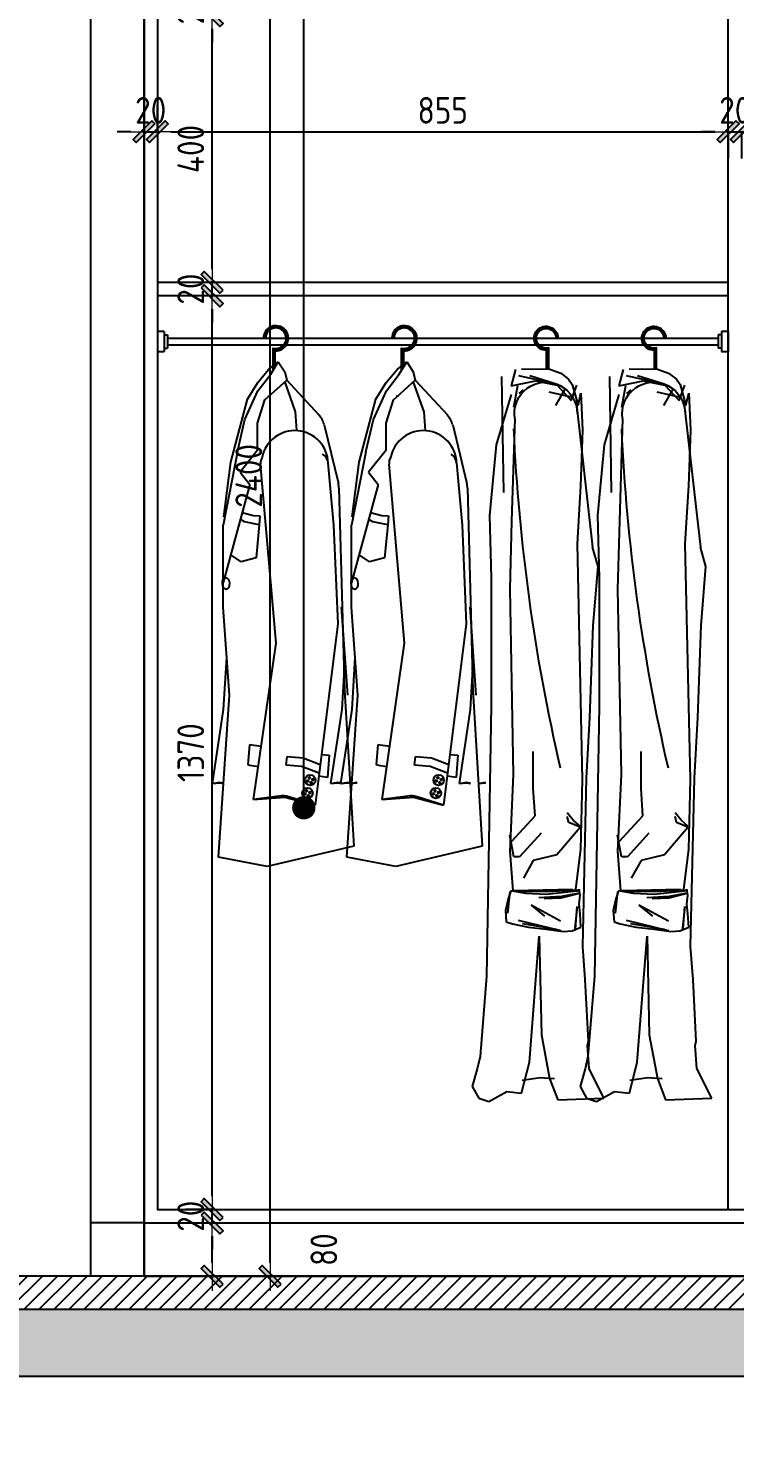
# Model space of a CAD drawing. Header units: millimetres. Extents: x 104198 to 1296755, y -81101 to 81453.
# Drawn here: x 619664 to 620722, y -36442 to -34325 of the extents above; entities that cross this region are included whole.
import ezdxf

# ---------------------------------------------------------------- set-up
doc = ezdxf.new("R2010")
doc.units = ezdxf.units.MM
doc.header["$PDMODE"] = 3
doc.layers.get('Defpoints').update_dxf_attribs({"color": 250})
for name, color, linetype in [('0家具', 51, 'Continuous'), ('1-墙线', 7, 'Continuous'), ('13-立面图', 1, 'Continuous'), ('D■02 地材填充', 250, 'Continuous')]:
    doc.layers.add(name, color=color, linetype=linetype)
doc.styles.add('CCD_DIM', font='ARCHS.SHX')
doc.styles.add('尺寸标注', font='ARCHS.SHX', dxfattribs={"width": 0.8})
doc.styles.add('黑体', font='simhei.ttf', dxfattribs={"width": 0.7})
doc.dimstyles.get("Standard").update_dxf_attribs({"dimtxt": 0.18, "dimasz": 0.18, "dimexe": 0.18, "dimexo": 0.0625, "dimgap": 0.09, "dimtad": 0, "dimtih": 1, "dimtoh": 1, "dimdec": 4, "dimzin": 0, "dimdsep": 46, "dimtxsty": 'Standard', "dimcen": 0.09, "dimadec": 0, "dimazin": 0, "dimtfac": 1, "dimtdec": 4, "dimtofl": 0, "dimtmove": 0, "dimatfit": 3, "dimfxl": 1, "dimtolj": 1, "dimtzin": 0, "dimarcsym": 0})
doc.dimstyles.new('海龍1：20', dxfattribs={"dimscale": 20, "dimtxt": 2, "dimasz": 1, "dimexe": 2, "dimexo": 2, "dimgap": 0.6, "dimtad": 1, "dimdec": 0, "dimrnd": 5, "dimdsep": 46, "dimtxsty": 'CCD_DIM', "dimblk": 'WS-cj', "dimcen": 1, "dimclrd": 44, "dimclre": 44, "dimclrt": 2, "dimadec": 0, "dimazin": 2, "dimtfac": 1, "dimtdec": 4, "dimtix": 1, "dimtmove": 2, "dimatfit": 3, "dimldrblk": 'CCD_Leader_Arrow', "dimfxl": 5, "dimfxlon": 1, "dimtolj": 1, "dimarcsym": 0})
doc.dimstyles.new('海龍1：50', dxfattribs={"dimscale": 50, "dimtxt": 2, "dimasz": 1, "dimexe": 2, "dimexo": 2, "dimgap": 0.6, "dimtad": 1, "dimdec": 0, "dimrnd": 5, "dimdsep": 46, "dimtxsty": 'CCD_DIM', "dimblk": 'WS-cj', "dimcen": 1, "dimclrd": 44, "dimclre": 44, "dimclrt": 2, "dimadec": 0, "dimazin": 2, "dimtfac": 1, "dimtdec": 4, "dimtix": 1, "dimtmove": 2, "dimatfit": 3, "dimldrblk": 'CCD_Leader_Arrow', "dimfxl": 5, "dimfxlon": 1, "dimtolj": 1, "dimarcsym": 0})
doc.dimstyles.new('立面标注', dxfattribs={"dimtxt": 100, "dimasz": 35, "dimexe": 20, "dimexo": 100, "dimtad": 1, "dimdec": 0, "dimtxsty": '黑体', "dimblk": 'ARCHTICK', "dimcen": 80, "dimdle": 20, "dimclrd": 251, "dimclre": 251, "dimclrt": 256, "dimadec": 0, "dimazin": 0, "dimtfac": 1, "dimtdec": 0, "dimtix": 1, "dimtmove": 2, "dimatfit": 3, "dimldrblk": 'DOT', "dimfxl": 200, "dimfxlon": 1, "dimarcsym": 0})

# ---------------------------------------------------------------- blocks, each defined once
blk = doc.blocks.new('_ArchTick')
at = {"color": 2, "linetype": 'ByBlock', "const_width": 0.4}
blk.add_lwpolyline([(-0.5, -0.5), (0.5, 0.5)], dxfattribs=at)
blk = doc.blocks.new('*D754')
at = {"color": 44, "lineweight": -2, "transparency": 16777216}
for p, q in [((618646.9, -36566.2), (618646.9, -36916.2)), ((619757.1, -36566.2), (619757.1, -36916.2)), ((619757.1, -36816.2), (618646.9, -36816.2))]:
    blk.add_line(p, q, dxfattribs=at)
at = {"layer": 'Defpoints', "color": 0, "transparency": 16777216}
for p in [(618646.9, -35931.2), (619757.1, -36196.5), (618646.9, -36816.2)]:
    blk.add_point(p, dxfattribs=at)
at = {"color": 44, "lineweight": -2, "transparency": 16777216, "xscale": 50, "yscale": 50, "zscale": 50, "rotation": 180}
blk.add_blockref('_ArchTick', (618646.9, -36816.2), dxfattribs=at)
at = {"color": 44, "lineweight": -2, "transparency": 16777216, "xscale": 50, "yscale": 50, "zscale": 50}
blk.add_blockref('_ArchTick', (619757.1, -36816.2), dxfattribs=at)
at = {"color": 2, "transparency": 16777216, "insert": (619202, -36736.2), "char_height": 100, "attachment_point": 5, "style": '尺寸标注'}
blk.add_mtext('\\A1;1110', dxfattribs=at)
blk = doc.blocks.new('CCD_Leader_Arrow')
at = {"color": 50, "linetype": 'ByBlock'}
blk.add_line((0, 0), (-1, 0), dxfattribs=at)
for points in [[(-0.859, 0.668), (-0.597, 0.852), (-0.24, 0), (0, 0)], [(-0.859, -0.668), (-0.597, -0.852), (-0.24, 0), (0, 0)]]:
    blk.add_solid(points, dxfattribs=at)
blk = doc.blocks.new('WS-cj')
blk.add_hatch(color=2).paths.add_polyline_path([(0.588, 0.818), (-0.818, -0.588), (-0.588, -0.818), (0.818, 0.588)])
at = {"color": 2, "linetype": 'ByBlock', "lineweight": 0}
for p, q in [((-1.1, 0), (0, 0)), ((0, 0), (1.1, 0))]:
    blk.add_line(p, q, dxfattribs=at)
at = {"color": 2}
blk.add_lwpolyline([(0.588, 0.818), (-0.818, -0.588), (-0.588, -0.818), (0.818, 0.588)], close=True, dxfattribs=at)
blk = doc.blocks.new('*D755')
at = {"color": 44, "lineweight": -2, "transparency": 16777216}
for p, q in [((619757.1, -36566.2), (619757.1, -36916.2)), ((619837.1, -36566.2), (619837.1, -36916.2)), ((619757.1, -36816.2), (619707.1, -36816.2)), ((619757.1, -36816.2), (619837.1, -36816.2)), ((619837.1, -36816.2), (619887.1, -36816.2))]:
    blk.add_line(p, q, dxfattribs=at)
at = {"layer": 'Defpoints', "color": 0, "transparency": 16777216}
for p in [(619757.1, -36196.5), (619837.1, -36196.5), (619837.1, -36816.2)]:
    blk.add_point(p, dxfattribs=at)
at = {"color": 44, "lineweight": -2, "transparency": 16777216, "xscale": 50, "yscale": 50, "zscale": 50}
blk.add_blockref('_ArchTick', (619757.1, -36816.2), dxfattribs=at)
at = {"color": 44, "lineweight": -2, "transparency": 16777216, "xscale": 50, "yscale": 50, "zscale": 50, "rotation": 180}
blk.add_blockref('_ArchTick', (619837.1, -36816.2), dxfattribs=at)
at = {"color": 2, "transparency": 16777216, "insert": (619797.1, -36736.2), "char_height": 100, "attachment_point": 5, "style": '尺寸标注'}
blk.add_mtext('\\A1;80', dxfattribs=at)
blk = doc.blocks.new('*D756')
at = {"color": 44, "lineweight": -2, "transparency": 16777216}
for p, q in [((619837.1, -36566.2), (619837.1, -36916.2)), ((621607.1, -36566.2), (621607.1, -36916.2)), ((619837.1, -36816.2), (621607.1, -36816.2))]:
    blk.add_line(p, q, dxfattribs=at)
at = {"layer": 'Defpoints', "color": 0, "transparency": 16777216}
for p in [(619837.1, -36196.5), (621607.1, -36196.5), (621607.1, -36816.2)]:
    blk.add_point(p, dxfattribs=at)
at = {"color": 44, "lineweight": -2, "transparency": 16777216, "xscale": 50, "yscale": 50, "zscale": 50, "rotation": 180}
blk.add_blockref('_ArchTick', (619837.1, -36816.2), dxfattribs=at)
at = {"color": 44, "lineweight": -2, "transparency": 16777216, "xscale": 50, "yscale": 50, "zscale": 50}
blk.add_blockref('_ArchTick', (621607.1, -36816.2), dxfattribs=at)
at = {"color": 2, "transparency": 16777216, "insert": (620722.1, -36736.2), "char_height": 100, "attachment_point": 5, "style": '尺寸标注'}
blk.add_mtext('\\A1;1770', dxfattribs=at)
blk = doc.blocks.new('A$C6368218B')
at = {"layer": '13-立面图'}
h = blk.add_hatch(dxfattribs=at)
h.set_pattern_fill('AR-SAND', color=251, scale=0.015504, style=0)
h.set_pattern_definition([(37.5, (-28497.97546, -7432.9599), (-0.021276805, 0.650809159), [0, -0.513399273, 0, -0.574196555, 0, -0.548864354]), (7.5, (-28497.9755, -7432.9599), (0.597764522, 0.953215617), [0, -0.276965397, 0, -0.462734871, 0, -0.177325407]), (327.5, (-28498.3909, -7432.9599), (1.051840899, 0.001911417), [0, -0.16888134, 0, -0.607972823, 0, -0.793742297]), (317.5, (-28498.3909, -7432.9599), (1.015357376, 0.29644605), [0, -0.08444067, 0, -0.398559962, 0, -0.455979617])])
edge = h.paths.add_edge_path()
edge.add_ellipse((142.6, 128.6), major_axis=(0.848, 0.848), ratio=1, start_angle=315, end_angle=495)
edge.add_ellipse((142.6, 128.6), major_axis=(-0.848, 0.848), ratio=1, start_angle=45, end_angle=225)
h = blk.add_hatch(dxfattribs=at)
h.set_pattern_fill('AR-SAND', color=251, scale=0.015504, style=0)
h.set_pattern_definition([(37.5, (-28495.3727, -7428.24063), (-0.021276805, 0.650809159), [0, -0.513399273, 0, -0.574196555, 0, -0.548864354]), (7.5, (-28495.3727, -7428.2406), (0.597764522, 0.953215617), [0, -0.276965397, 0, -0.462734871, 0, -0.177325407]), (327.5, (-28495.78813, -7428.2406), (1.051840899, 0.001911417), [0, -0.16888134, 0, -0.607972823, 0, -0.793742297]), (317.5, (-28495.7881, -7428.2406), (1.015357376, 0.29644605), [0, -0.08444067, 0, -0.398559962, 0, -0.455979617])])
edge = h.paths.add_edge_path()
edge.add_ellipse((145.2, 133.4), major_axis=(-0.848, 0.848), ratio=1, start_angle=225, end_angle=405)
edge.add_ellipse((145.2, 133.4), major_axis=(-0.848, 0.848), ratio=1, start_angle=45, end_angle=225)
h = blk.add_hatch(dxfattribs=at)
h.set_pattern_fill('AR-SAND', color=251, scale=0.015504, style=0)
h.set_pattern_definition([(37.5, (-28492.7699, -7435.70477), (-0.021276805, 0.650809159), [0, -0.513399273, 0, -0.574196555, 0, -0.548864354]), (7.5, (-28492.7699, -7435.7048), (0.597764522, 0.953215617), [0, -0.276965397, 0, -0.462734871, 0, -0.177325407]), (327.5, (-28493.18535, -7435.70477), (1.051840899, 0.001911417), [0, -0.16888134, 0, -0.607972823, 0, -0.793742297]), (317.5, (-28493.18535, -7435.7048), (1.015357376, 0.29644605), [0, -0.08444067, 0, -0.398559962, 0, -0.455979617])])
edge = h.paths.add_edge_path()
edge.add_ellipse((147.8, 125.9), major_axis=(-0.848, 0.848), ratio=1, start_angle=225, end_angle=405)
edge.add_ellipse((147.8, 125.9), major_axis=(0.848, 0.848), ratio=1, start_angle=135, end_angle=315)
h = blk.add_hatch(dxfattribs=at)
h.set_pattern_fill('AR-SAND', color=251, scale=0.015504, style=0)
h.set_pattern_definition([(37.5, (-28490.1671, -7430.9855), (-0.021276805, 0.650809159), [0, -0.513399273, 0, -0.574196555, 0, -0.548864354]), (7.5, (-28490.1671, -7430.9855), (0.597764522, 0.953215617), [0, -0.276965397, 0, -0.462734871, 0, -0.177325407]), (327.5, (-28490.58257, -7430.9855), (1.051840899, 0.001911417), [0, -0.16888134, 0, -0.607972823, 0, -0.793742297]), (317.5, (-28490.5826, -7430.9855), (1.015357376, 0.29644605), [0, -0.08444067, 0, -0.398559962, 0, -0.455979617])])
edge = h.paths.add_edge_path()
edge.add_ellipse((150.4, 130.6), major_axis=(-0.848, 0.848), ratio=1, start_angle=225, end_angle=405)
edge.add_ellipse((150.4, 130.6), major_axis=(0.848, 0.848), ratio=1, start_angle=135, end_angle=315)
h = blk.add_hatch(dxfattribs=at)
h.set_pattern_fill('AR-SAND', color=251, scale=0.015504, style=0)
h.set_pattern_definition([(37.5, (-28502.10206, -7452.4639), (-0.021276805, 0.650809159), [0, -0.513399273, 0, -0.574196555, 0, -0.548864354]), (7.5, (-28502.1021, -7452.4639), (0.597764522, 0.953215617), [0, -0.276965397, 0, -0.462734871, 0, -0.177325407]), (327.5, (-28502.5175, -7452.4639), (1.051840899, 0.001911417), [0, -0.16888134, 0, -0.607972823, 0, -0.793742297]), (317.5, (-28502.5175, -7452.4639), (1.015357376, 0.29644605), [0, -0.08444067, 0, -0.398559962, 0, -0.455979617])])
edge = h.paths.add_edge_path()
edge.add_ellipse((138.4, 109.1), major_axis=(0.848, 0.848), ratio=1, start_angle=315, end_angle=495)
edge.add_ellipse((138.4, 109.1), major_axis=(-0.848, 0.848), ratio=1, start_angle=45, end_angle=225)
h = blk.add_hatch(dxfattribs=at)
h.set_pattern_fill('AR-SAND', color=251, scale=0.015504, style=0)
h.set_pattern_definition([(37.5, (-28499.4993, -7447.7446), (-0.021276805, 0.650809159), [0, -0.513399273, 0, -0.574196555, 0, -0.548864354]), (7.5, (-28499.4993, -7447.7446), (0.597764522, 0.953215617), [0, -0.276965397, 0, -0.462734871, 0, -0.177325407]), (327.5, (-28499.91473, -7447.7446), (1.051840899, 0.001911417), [0, -0.16888134, 0, -0.607972823, 0, -0.793742297]), (317.5, (-28499.9147, -7447.7446), (1.015357376, 0.29644605), [0, -0.08444067, 0, -0.398559962, 0, -0.455979617])])
edge = h.paths.add_edge_path()
edge.add_ellipse((141, 113.9), major_axis=(0.848, 0.848), ratio=1, start_angle=315, end_angle=495)
edge.add_ellipse((141, 113.9), major_axis=(-0.848, 0.848), ratio=1, start_angle=45, end_angle=225)
h = blk.add_hatch(dxfattribs=at)
h.set_pattern_fill('AR-SAND', color=251, scale=0.015504, style=0)
h.set_pattern_definition([(37.5, (-28496.8965, -7455.20876), (-0.021276805, 0.650809159), [0, -0.513399273, 0, -0.574196555, 0, -0.548864354]), (7.5, (-28496.8965, -7455.2088), (0.597764522, 0.953215617), [0, -0.276965397, 0, -0.462734871, 0, -0.177325407]), (327.5, (-28497.31195, -7455.20876), (1.051840899, 0.001911417), [0, -0.16888134, 0, -0.607972823, 0, -0.793742297]), (317.5, (-28497.31195, -7455.2088), (1.015357376, 0.29644605), [0, -0.08444067, 0, -0.398559962, 0, -0.455979617])])
edge = h.paths.add_edge_path()
edge.add_ellipse((143.6, 106.4), major_axis=(0.848, 0.848), ratio=1, start_angle=315, end_angle=495)
edge.add_ellipse((143.6, 106.4), major_axis=(0.848, 0.848), ratio=1, start_angle=135, end_angle=315)
h = blk.add_hatch(dxfattribs=at)
h.set_pattern_fill('AR-SAND', color=251, scale=0.015504, style=0)
h.set_pattern_definition([(37.5, (-28494.2937, -7450.4895), (-0.021276805, 0.650809159), [0, -0.513399273, 0, -0.574196555, 0, -0.548864354]), (7.5, (-28494.2937, -7450.4895), (0.597764522, 0.953215617), [0, -0.276965397, 0, -0.462734871, 0, -0.177325407]), (327.5, (-28494.70917, -7450.4895), (1.051840899, 0.001911417), [0, -0.16888134, 0, -0.607972823, 0, -0.793742297]), (317.5, (-28494.7092, -7450.4895), (1.015357376, 0.29644605), [0, -0.08444067, 0, -0.398559962, 0, -0.455979617])])
edge = h.paths.add_edge_path()
edge.add_ellipse((146.2, 111.1), major_axis=(-0.848, 0.848), ratio=1, start_angle=225, end_angle=405)
edge.add_ellipse((146.2, 111.1), major_axis=(-0.848, 0.848), ratio=1, start_angle=45, end_angle=225)
at = {"layer": '13-立面图', "color": 251}
for p, q in [((76.3, 792.6), (79.6, 792.5)), ((68, 726), (84.2, 745.3)), ((84.2, 745.3), (98.5, 756.9)), ((87.4, 738.2), (98.5, 756.9)), ((98.5, 756.9), (108.2, 741.6)), ((108.2, 741.6), (111.4, 729.5)), ((52.3, 701.1), (68, 726)), ((68.1, 713.3), (87.4, 738.2)), ((78.5, 700.1), (111.4, 729.5)), ((108.2, 726.5), (124, 682)), ((111.4, 729.5), (159.4, 677.2)), ((27.4, 606.5), (52.3, 701.1)), ((48.6, 670.2), (68.1, 713.3)), ((67.7, 664.8), (78.5, 700.1)), ((82.8, 705.7), (86.2, 705.6)), ((124, 682), (126, 653.8)), ((37.5, 621.9), (48.6, 670.2)), ((67.7, 624.4), (67.7, 664.8)), ((167.4, 662.3), (188.6, 574.3)), ((37.5, 621.9), (16, 511.9)), ((67.7, 624.4), (41.3, 591.4)), ((17, 524.4), (27.4, 606.5)), ((95.4, 335.1), (72.1, 603.6)), ((173.1, 605.6), (181.6, 512.2)), ((55.8, 572.9), (16, 426)), ((41.3, 591.4), (55.8, 572.9)), ((189.5, 567.4), (197.8, 264.6)), ((44.5, 531.2), (61.3, 526.6)), ((16, 388.9), (16, 511.9)), ((47.9, 516.9), (41.9, 520.6)), ((70.2, 512.4), (47.9, 516.9)), ((61.3, 526.6), (71, 525.8)), ((70.2, 512.4), (65.5, 463.1)), ((71, 525.8), (70.2, 512.4)), ((181.6, 512.2), (187.8, 364)), ((42.9, 456.8), (27.3, 467.5)), ((65.5, 463.1), (42.9, 456.8)), ((25.5, 256.9), (16, 388.9)), ((202.8, 256.9), (193.4, 388.9)), ((187.8, 364), (153.8, 92.3)), ((61.6, 100.8), (95.4, 335.1)), ((16.7, 235.5), (21.4, 313.5)), ((194.1, 235.5), (198.8, 313.5)), ((8.9, 14.1), (25.5, 256.9)), ((197.8, 264.6), (211.8, 30.6)), ((0, 124.7), (16.7, 235.5)), ((177.4, 124.7), (194.1, 235.5)), ((55.4, 182.6), (52.8, 153)), ((73.2, 180.2), (55.4, 182.4)), ((52.8, 153), (56.1, 152.4)), ((56.1, 152.4), (68.8, 150.4)), ((110.4, 152.1), (111.7, 165.1)), ((133.5, 150.3), (110.4, 152.1)), ((111.7, 165.1), (135.8, 163.2)), ((159.8, 140.1), (133.5, 150.3)), ((135.8, 163.2), (161.4, 153.3)), ((163.4, 168), (175.1, 167.2)), ((175.1, 167.2), (172.6, 133.7)), ((172.6, 133.7), (159.2, 135.9)), ((0, 124.7), (10.7, 126.5)), ((0, 124.7), (10.5, 125.6)), ((10.5, 125.6), (16.5, 124.6)), ((10.7, 126.5), (16.5, 125.1)), ((177.4, 124.7), (188.1, 126.5)), ((177.4, 124.7), (187.9, 125.6)), ((187.9, 125.6), (193.8, 124.6)), ((188.1, 126.5), (193.9, 125.1)), ((206.2, 124.7), (216.9, 126.5)), ((206.2, 124.7), (216.7, 125.6)), ((100, 105.8), (61.6, 100.8)), ((61.6, 100.8), (108.5, 104)), ((108.5, 104), (153.8, 92.3)), ((153.8, 92.3), (114.4, 104.5)), ((211.8, 30.6), (82.1, 0)), ((82.1, 0), (8.9, 14.1))]:
    blk.add_line(p, q, dxfattribs=at)
for points in [[(94.1, 749.5), (94.1, 773.5, 2.468984), (76.3, 792.6)], [(92.4, 746.7), (92.4, 775.4, 2.666534), (78, 792.5)], [(90.8, 743.8), (90.8, 777.5, 2.953936), (79.6, 792.5, 2.953936)]]:
    blk.add_lwpolyline(points, format="xyb", dxfattribs=at)
for centre, radius in [((146.4, 129.8), 7.91), ((142.6, 128.6), 1.2), ((145.2, 133.4), 1.2), ((147.8, 125.9), 1.2), ((150.4, 130.6), 1.2), ((142.3, 110.3), 7.91), ((138.4, 109.1), 1.2), ((141, 113.9), 1.2), ((143.6, 106.4), 1.2), ((146.2, 111.1), 1.2)]:
    blk.add_circle(centre, radius, dxfattribs=at)
for centre, radius, start, end in [((134.5, 654.3), 33.8, 13.5478, 42.5367), ((123.4, 603.9), 49.9, 1.2005, 168.426), ((88.9, 605.1), 16.9, 148.3467, 184.9743), ((156.3, 604.1), 16.9, 5.1992, 58.6947), ((155.7, 566.4), 33.8, 1.5722, 13.5478), ((104.4, 72.3), 33.8, 72.6947, 97.4247)]:
    blk.add_arc(centre, radius, start, end, dxfattribs=at)
blk.add_ellipse((20.3, 424.5), major_axis=(-0.47, 8.79), ratio=0.59476, start_param=1.570796326773418, end_param=7.853981633953004, dxfattribs=at)
blk = doc.blocks.new('A$C02BF22A0')
at = {"layer": '13-立面图', "color": 251}
for p, q in [((71.5, 1192.2), (74.8, 1192.1)), ((55.1, 1128.1), (49.3, 1119.4)), ((67.4, 1137.1), (55.1, 1128.1)), ((84.5, 1143.4), (67.4, 1137.1)), ((72.5, 1119.6), (132.7, 1133)), ((106.8, 1125.2), (73, 1118.7)), ((74.4, 1120), (115.8, 1133)), ((128.8, 1144.1), (84.5, 1143.4)), ((144.7, 1117.6), (106.8, 1125.2)), ((138, 1143.1), (144.7, 1117.6)), ((159.5, 1132.1), (156.7, 950.8)), ((35.9, 1106.3), (33.2, 1048.3)), ((40.2, 1087.1), (35.9, 1106.3)), ((49.3, 1119.4), (40.2, 1087.1)), ((50.9, 1094.6), (42.1, 1118.8)), ((48.6, 1099.2), (85.2, 1107.8)), ((73, 1118.7), (50.9, 1094.6)), ((74.9, 1087.1), (59.8, 1113.3)), ((132.2, 1105.8), (125.6, 1111.5)), ((140.4, 1084.3), (134.1, 1118.1)), ((144.9, 1103.9), (168, 1025.4)), ((42.7, 1088.2), (17.5, 865.4)), ((42.7, 1093.1), (42.7, 1088.2)), ((139, 1066.3), (144.1, 906.1)), ((33.2, 1048.3), (36.4, 961.4)), ((168, 1025.4), (178.3, 915.1)), ((36.4, 961.4), (41.7, 870.7)), ((144.1, 906.1), (146.8, 800.1)), ((178.3, 915.1), (175.7, 817.7)), ((8.9, 835.6), (17.5, 865.4)), ((41.7, 870.7), (33.7, 502.9)), ((16.6, 743.3), (8.9, 835.6)), ((175.7, 817.7), (175.7, 617.6)), ((146.8, 800.1), (141.5, 510.4)), ((21.7, 599.7), (16.6, 743.3)), ((175.7, 617.6), (183, 195.4)), ((26.9, 504.8), (21.7, 599.7)), ((110.2, 488.8), (110.2, 546.7)), ((141.5, 510.4), (146.8, 391.1)), ((32.9, 242), (26.9, 504.8)), ((33.7, 502.9), (36.4, 393.5)), ((107.2, 446.2), (110.2, 488.8)), ((47.8, 439.2), (57.2, 450.9)), ((54.9, 435.6), (57.2, 445)), ((143.8, 406.6), (107.2, 446.2)), ((37.1, 427.9), (73.6, 385.3)), ((37.2, 429.8), (47.8, 439.2)), ((37.2, 428.6), (54.9, 435.6)), ((98, 418.8), (131.6, 382.2)), ((140.7, 382.2), (146.8, 415.7)), ((36.4, 393.5), (44.1, 331.7)), ((73.6, 385.3), (110.2, 376.1)), ((110.2, 376.1), (125.5, 348.7)), ((131.6, 382.2), (140.7, 382.2)), ((146.8, 391.1), (142.2, 328.8)), ((37.2, 322), (38.6, 331.7)), ((48.9, 330.8), (140.3, 328.9)), ((37.2, 328.9), (89.9, 323.4)), ((38.6, 308.1), (37.2, 322)), ((38, 325.4), (66.3, 319.9)), ((38.2, 324.7), (67, 317.7)), ((39.5, 330), (89.5, 327.3)), ((66.3, 319.9), (101.3, 318.2)), ((67, 317.7), (93.1, 316.3)), ((89.5, 327.3), (138.4, 327.7)), ((89.9, 323.4), (121.8, 324.7)), ((121.8, 324.7), (145.4, 328.9)), ((145.4, 328.9), (149.6, 316.4)), ((147, 327.4), (150.6, 294)), ((149.6, 316.4), (153.7, 298.4)), ((35.8, 272.1), (37.2, 292.9)), ((37.2, 292.9), (38.6, 308.1)), ((41.9, 304.7), (46, 266.3)), ((44.5, 269.4), (41.9, 304.7)), ((67.6, 281.6), (113.7, 306.6)), ((113.7, 306.6), (92.6, 289.4)), ((153.7, 298.4), (152.3, 280.4)), ((49.7, 266.5), (35.8, 272.1)), ((63.6, 265.2), (49.7, 266.5)), ((89.9, 269.3), (63.6, 265.2)), ((66.8, 266.5), (133, 282.7)), ((73.8, 268.7), (126.9, 277.4)), ((117.7, 272.1), (89.9, 269.3)), ((142.6, 277.6), (117.7, 272.1)), ((152.3, 280.4), (142.6, 277.6)), ((100.9, 257.9), (97.5, 104.2)), ((116.3, 61.6), (100.9, 257.9)), ((29, 190.3), (32.9, 242)), ((24.1, 94.2), (29, 190.3)), ((183, 195.4), (193.3, 70.3)), ((25.8, 87.5), (24.1, 94.2)), ((97.5, 104.2), (84.7, 35.7)), ((23.1, 51.3), (25.8, 87.5)), ((193.3, 70.3), (197.6, 51.1)), ((0, 5.1), (23.1, 51.3)), ((128.3, 12.8), (116.3, 61.6)), ((197.6, 51.1), (205.3, 23.1)), ((197.6, 51.1), (205.3, 23.1)), ((84.7, 35.7), (71.9, 2.6)), ((77.2, 35.5), (99.5, 37)), ((99.5, 37), (127.6, 32.5)), ((205.3, 23.1), (195.1, 5.1)), ((205.3, 23.1), (195.1, 5.1)), ((71.9, 2.6), (0, 5.1)), ((151.4, 15.4), (128.3, 12.8)), ((179.7, 0), (151.4, 15.4)), ((195.1, 5.1), (179.7, 0))]:
    blk.add_line(p, q, dxfattribs=at)
for points in [[(89.3, 1143.5), (89.3, 1173.1, 2.468984), (71.5, 1192.2)], [(87.6, 1143.4), (87.6, 1175, 2.666534), (73.1, 1192.1)], [(85.9, 1143.4), (85.9, 1177.1, 2.953936), (74.8, 1192.1, 2.953936)]]:
    blk.add_lwpolyline(points, format="xyb", dxfattribs=at)
for centre, radius, start, end in [((90.6, 1074.1), 49.1, 350.86, 180), ((-2795.2, 1184.2), 2938.7, 346.9481, 357.394)]:
    blk.add_arc(centre, radius, start, end, dxfattribs=at)
blk = doc.blocks.new('A$C67D257C5')
at = {"layer": '13-立面图', "linetype": 'ByBlock'}
blk.add_blockref('A$C02BF22A0', (0, 0), dxfattribs=at)
blk = doc.blocks.new('*D759')
at = {"color": 44, "lineweight": -2, "transparency": 16777216}
for p, q in [((619939.1, -36116.5), (619979.1, -36116.5)), ((619939.1, -36176.5), (619939.1, -36136.5)), ((619939.1, -36196.5), (619899.1, -36196.5))]:
    blk.add_line(p, q, dxfattribs=at)
at = {"layer": 'Defpoints', "color": 0, "transparency": 16777216}
for p in [(619931.5, -36116.5), (619939.1, -36116.5), (619949.8, -36196.5)]:
    blk.add_point(p, dxfattribs=at)
at = {"color": 44, "lineweight": -2, "transparency": 16777216, "xscale": 20, "yscale": 20, "zscale": 20}
for p, rotation in [((619939.1, -36116.5), 90), ((619939.1, -36196.5), 270)]:
    blk.add_blockref('WS-cj', p, dxfattribs=dict(at, rotation=rotation))
at = {"color": 2, "transparency": 16777216, "insert": (620106.5, -36156.5), "char_height": 40, "attachment_point": 5, "rotation": 90, "style": 'CCD_DIM'}
blk.add_mtext('\\A1;80', dxfattribs=at)
blk = doc.blocks.new('*D760')
at = {"color": 44, "lineweight": -2, "transparency": 16777216}
for p, q in [((619939.1, -36076.5), (619939.1, -36056.5)), ((619939.1, -36096.5), (619979.1, -36096.5)), ((619939.1, -36116.5), (619939.1, -36096.5)), ((619939.1, -36116.5), (619979.1, -36116.5)), ((619939.1, -36136.5), (619939.1, -36156.5))]:
    blk.add_line(p, q, dxfattribs=at)
at = {"layer": 'Defpoints', "color": 0, "transparency": 16777216}
for p in [(619904.5, -36096.5), (619939.1, -36096.5), (619931.5, -36116.5)]:
    blk.add_point(p, dxfattribs=at)
at = {"color": 44, "lineweight": -2, "transparency": 16777216, "xscale": 20, "yscale": 20, "zscale": 20}
for p, rotation in [((619939.1, -36096.5), 270), ((619939.1, -36116.5), 90)]:
    blk.add_blockref('WS-cj', p, dxfattribs=dict(at, rotation=rotation))
at = {"color": 2, "transparency": 16777216, "insert": (619907.1, -36106.5), "char_height": 40, "attachment_point": 5, "rotation": 90, "style": 'CCD_DIM'}
blk.add_mtext('\\A1;20', dxfattribs=at)
blk = doc.blocks.new('*D761')
at = {"color": 44, "lineweight": -2, "transparency": 16777216}
for p, q in [((619939.1, -34266.5), (619939.1, -34246.5)), ((619939.1, -34286.5), (619979.1, -34286.5)), ((619939.1, -34306.5), (619939.1, -34286.5)), ((619939.1, -34306.5), (619979.1, -34306.5)), ((619939.1, -34326.5), (619939.1, -34346.5))]:
    blk.add_line(p, q, dxfattribs=at)
at = {"layer": 'Defpoints', "color": 0, "transparency": 16777216}
for p in [(619913.9, -34286.5), (619939.1, -34286.5), (619938.5, -34306.5)]:
    blk.add_point(p, dxfattribs=at)
at = {"color": 44, "lineweight": -2, "transparency": 16777216, "xscale": 20, "yscale": 20, "zscale": 20}
for p, rotation in [((619939.1, -34286.5), 270), ((619939.1, -34306.5), 90)]:
    blk.add_blockref('WS-cj', p, dxfattribs=dict(at, rotation=rotation))
at = {"color": 2, "transparency": 16777216, "insert": (619907.1, -34296.5), "char_height": 40, "attachment_point": 5, "rotation": 90, "style": 'CCD_DIM'}
blk.add_mtext('\\A1;20', dxfattribs=at)
blk = doc.blocks.new('*D764')
at = {"color": 44, "lineweight": -2, "transparency": 16777216}
for p, q in [((620026, -33796.5), (619986, -33796.5)), ((620026, -36176.5), (620026, -33816.5)), ((620026, -36196.5), (619986, -36196.5))]:
    blk.add_line(p, q, dxfattribs=at)
at = {"layer": 'Defpoints', "color": 0, "transparency": 16777216}
for p in [(620026, -33796.5), (620030.2, -33796.5), (620030.2, -36196.5)]:
    blk.add_point(p, dxfattribs=at)
at = {"color": 44, "lineweight": -2, "transparency": 16777216, "xscale": 20, "yscale": 20, "zscale": 20}
for p, rotation in [((620026, -33796.5), 90), ((620026, -36196.5), 270)]:
    blk.add_blockref('WS-cj', p, dxfattribs=dict(at, rotation=rotation))
at = {"color": 2, "transparency": 16777216, "insert": (619994, -34996.5), "char_height": 40, "attachment_point": 5, "rotation": 90, "style": 'CCD_DIM'}
blk.add_mtext('\\A1;2400', dxfattribs=at)
blk = doc.blocks.new('_Dot')
at = {"color": 2, "linetype": 'ByBlock', "lineweight": -2}
blk.add_line((-0.5, 0), (-1, 0), dxfattribs=at)
at = {"color": 2, "linetype": 'ByBlock', "const_width": 0.5}
blk.add_lwpolyline([(-0.25, 0, 1), (0.25, 0, 1)], format="xyb", close=True, dxfattribs=at)
blk = doc.blocks.new('*D1114')
at = {"color": 44, "lineweight": -2, "transparency": 16777216}
for p, q in [((619939.1, -34726.5), (619899.1, -34726.5)), ((619939.1, -36076.5), (619939.1, -34746.5)), ((619939.1, -36096.5), (619899.1, -36096.5))]:
    blk.add_line(p, q, dxfattribs=at)
at = {"layer": 'Defpoints', "color": 0, "transparency": 16777216}
for p in [(619939.1, -34726.5), (619959.1, -34726.5), (619959.1, -36096.5)]:
    blk.add_point(p, dxfattribs=at)
at = {"color": 44, "lineweight": -2, "transparency": 16777216, "xscale": 20, "yscale": 20, "zscale": 20}
for p, rotation in [((619939.1, -34726.5), 90), ((619939.1, -36096.5), 270)]:
    blk.add_blockref('WS-cj', p, dxfattribs=dict(at, rotation=rotation))
at = {"color": 2, "transparency": 16777216, "insert": (619907.1, -35411.5), "char_height": 40, "attachment_point": 5, "rotation": 90, "style": 'CCD_DIM'}
blk.add_mtext('\\A1;1370', dxfattribs=at)
blk = doc.blocks.new('*D1115')
at = {"color": 44, "lineweight": -2, "transparency": 16777216}
for p, q in [((619939.1, -34686.5), (619939.1, -34666.5)), ((619939.1, -34706.5), (619899.1, -34706.5)), ((619939.1, -34726.5), (619939.1, -34706.5)), ((619939.1, -34726.5), (619899.1, -34726.5)), ((619939.1, -34746.5), (619939.1, -34766.5))]:
    blk.add_line(p, q, dxfattribs=at)
at = {"layer": 'Defpoints', "color": 0, "transparency": 16777216}
for p in [(619939.1, -34706.5), (619954.9, -34706.5), (619959.1, -34726.5)]:
    blk.add_point(p, dxfattribs=at)
at = {"color": 44, "lineweight": -2, "transparency": 16777216, "xscale": 20, "yscale": 20, "zscale": 20}
for p, rotation in [((619939.1, -34706.5), 270), ((619939.1, -34726.5), 90)]:
    blk.add_blockref('WS-cj', p, dxfattribs=dict(at, rotation=rotation))
at = {"color": 2, "transparency": 16777216, "insert": (619907.1, -34716.5), "char_height": 40, "attachment_point": 5, "rotation": 90, "style": 'CCD_DIM'}
blk.add_mtext('\\A1;20', dxfattribs=at)
blk = doc.blocks.new('*D1116')
at = {"color": 44, "lineweight": -2, "transparency": 16777216}
for p, q in [((619939.1, -34306.5), (619899.1, -34306.5)), ((619939.1, -34686.5), (619939.1, -34326.5)), ((619939.1, -34706.5), (619899.1, -34706.5))]:
    blk.add_line(p, q, dxfattribs=at)
at = {"layer": 'Defpoints', "color": 0, "transparency": 16777216}
for p in [(619939.1, -34306.5), (619979.1, -34306.5), (619954.9, -34706.5)]:
    blk.add_point(p, dxfattribs=at)
at = {"color": 44, "lineweight": -2, "transparency": 16777216, "xscale": 20, "yscale": 20, "zscale": 20}
for p, rotation in [((619939.1, -34306.5), 90), ((619939.1, -34706.5), 270)]:
    blk.add_blockref('WS-cj', p, dxfattribs=dict(at, rotation=rotation))
at = {"color": 2, "transparency": 16777216, "insert": (619907.1, -34506.5), "char_height": 40, "attachment_point": 5, "rotation": 90, "style": 'CCD_DIM'}
blk.add_mtext('\\A1;400', dxfattribs=at)
blk = doc.blocks.new('*D1122')
at = {"color": 44, "lineweight": -2, "transparency": 16777216}
for p, q in [((619837.1, -34480.5), (619837.1, -34440.5)), ((619857.1, -34480.5), (619857.1, -34440.5)), ((619817.1, -34480.5), (619797.1, -34480.5)), ((619837.1, -34480.5), (619857.1, -34480.5)), ((619877.1, -34480.5), (619897.1, -34480.5))]:
    blk.add_line(p, q, dxfattribs=at)
at = {"layer": 'Defpoints', "color": 0, "transparency": 16777216}
for p in [(619857.1, -34480.5), (619837.1, -34511.8), (619857.1, -34511.8)]:
    blk.add_point(p, dxfattribs=at)
at = {"color": 44, "lineweight": -2, "transparency": 16777216, "xscale": 20, "yscale": 20, "zscale": 20}
blk.add_blockref('WS-cj', (619837.1, -34480.5), dxfattribs=at)
at = {"color": 44, "lineweight": -2, "transparency": 16777216, "xscale": 20, "yscale": 20, "zscale": 20, "rotation": 180}
blk.add_blockref('WS-cj', (619857.1, -34480.5), dxfattribs=at)
at = {"color": 2, "transparency": 16777216, "insert": (619847.1, -34448.5), "char_height": 40, "attachment_point": 5, "style": 'CCD_DIM'}
blk.add_mtext('\\A1;20', dxfattribs=at)
blk = doc.blocks.new('*D1123')
at = {"color": 44, "lineweight": -2, "transparency": 16777216}
for p, q in [((619857.1, -34480.5), (619857.1, -34440.5)), ((619877.1, -34480.5), (620692.1, -34480.5)), ((620712.1, -34480.5), (620712.1, -34520.5))]:
    blk.add_line(p, q, dxfattribs=at)
at = {"layer": 'Defpoints', "color": 0, "transparency": 16777216}
for p in [(620712.1, -34446.3), (620712.1, -34480.5), (619857.1, -34511.8)]:
    blk.add_point(p, dxfattribs=at)
at = {"color": 44, "lineweight": -2, "transparency": 16777216, "xscale": 20, "yscale": 20, "zscale": 20, "rotation": 180}
blk.add_blockref('WS-cj', (619857.1, -34480.5), dxfattribs=at)
at = {"color": 44, "lineweight": -2, "transparency": 16777216, "xscale": 20, "yscale": 20, "zscale": 20}
blk.add_blockref('WS-cj', (620712.1, -34480.5), dxfattribs=at)
at = {"color": 2, "transparency": 16777216, "insert": (620284.6, -34448.5), "char_height": 40, "attachment_point": 5, "style": 'CCD_DIM'}
blk.add_mtext('\\A1;855', dxfattribs=at)
blk = doc.blocks.new('*D1124')
at = {"color": 44, "lineweight": -2, "transparency": 16777216}
for p, q in [((620692.1, -34480.5), (620672.1, -34480.5)), ((620712.1, -34480.5), (620712.1, -34520.5)), ((620712.1, -34480.5), (620732.1, -34480.5)), ((620732.1, -34480.5), (620732.1, -34520.5)), ((620752.1, -34480.5), (620772.1, -34480.5))]:
    blk.add_line(p, q, dxfattribs=at)
at = {"layer": 'Defpoints', "color": 0, "transparency": 16777216}
for p in [(620712.1, -34446.3), (620732.1, -34446.3), (620732.1, -34480.5)]:
    blk.add_point(p, dxfattribs=at)
at = {"color": 44, "lineweight": -2, "transparency": 16777216, "xscale": 20, "yscale": 20, "zscale": 20}
blk.add_blockref('WS-cj', (620712.1, -34480.5), dxfattribs=at)
at = {"color": 44, "lineweight": -2, "transparency": 16777216, "xscale": 20, "yscale": 20, "zscale": 20, "rotation": 180}
blk.add_blockref('WS-cj', (620732.1, -34480.5), dxfattribs=at)
at = {"color": 2, "transparency": 16777216, "insert": (620722.1, -34448.5), "char_height": 40, "attachment_point": 5, "style": 'CCD_DIM'}
blk.add_mtext('\\A1;20', dxfattribs=at)
blk = doc.blocks.new('*D1125')
at = {"color": 44, "lineweight": -2, "transparency": 16777216}
for p, q in [((620732.1, -34480.5), (620732.1, -34520.5)), ((620752.1, -34480.5), (621567.1, -34480.5)), ((621587.1, -34480.5), (621587.1, -34520.5))]:
    blk.add_line(p, q, dxfattribs=at)
at = {"layer": 'Defpoints', "color": 0, "transparency": 16777216}
for p in [(620732.1, -34446.3), (621587.1, -34446.3), (621587.1, -34480.5)]:
    blk.add_point(p, dxfattribs=at)
at = {"color": 44, "lineweight": -2, "transparency": 16777216, "xscale": 20, "yscale": 20, "zscale": 20, "rotation": 180}
blk.add_blockref('WS-cj', (620732.1, -34480.5), dxfattribs=at)
at = {"color": 44, "lineweight": -2, "transparency": 16777216, "xscale": 20, "yscale": 20, "zscale": 20}
blk.add_blockref('WS-cj', (621587.1, -34480.5), dxfattribs=at)
at = {"color": 2, "transparency": 16777216, "insert": (621159.6, -34448.5), "char_height": 40, "attachment_point": 5, "style": 'CCD_DIM'}
blk.add_mtext('\\A1;855', dxfattribs=at)

msp = doc.modelspace()

# ---------------------------------------------------------------- hatches: boundary and pattern name
h = msp.add_hatch(color=252)
h.dxf.hatch_style = 1
h.paths.add_polyline_path([(618646.9, -33496.5), (618406.9, -33496.5), (618406.9, -36346.5), (618646.9, -36346.5)])
h.paths.add_polyline_path([(621767.1, -33396.5), (618406.9, -33396.5), (618406.9, -33496.5), (618646.9, -33496.5), (621767.1, -33496.5)])
h.paths.add_polyline_path([(621767.1, -33496.5), (621607.1, -33496.5), (621607.1, -36346.5), (621767.1, -36346.5)])
h.paths.add_polyline_path([(621607.1, -36246.5), (618646.9, -36246.5), (618646.9, -36346.5), (621607.1, -36346.5)])
at = {"layer": 'D■02 地材填充'}
h = msp.add_hatch(dxfattribs=at)
h.set_pattern_fill('ANSI31', color=256, scale=5, angle=180, style=0)
h.set_pattern_definition([(225, (618646.933, -36246.54), (11.22532, -11.22532), [])])
h.paths.add_polyline_path([(621607.1, -36196.5), (619837.1, -36196.5), (619167.4, -36196.5), (619154.5, -36196.8), (619154.2, -36196.5), (618646.9, -36196.5), (618646.9, -36246.5), (621607.1, -36246.5)])

# ---------------------------------------------------------------- linework, layer by layer
at = {"color": 2}
for p, q in [((619757.1, -33796.5), (619757.1, -36196.5)), ((619837.1, -33796.5), (619837.1, -36196.5)), ((620712.1, -36096.5), (620712.1, -33816.5)), ((620712.1, -34706.5), (619857.1, -34706.5)), ((620712.1, -34726.5), (619857.1, -34726.5)), ((619837.1, -36116.5), (621607.1, -36116.5))]:
    msp.add_line(p, q, dxfattribs=at)
for points in [[(621607.1, -33796.5), (619837.1, -33796.5), (619837.1, -36196.5), (621607.1, -36196.5)], [(621607.1, -36196.5), (619837.1, -36196.5), (619837.1, -33796.5), (621607.1, -33796.5)], [(621607.1, -33796.5), (619837.1, -33796.5), (619837.1, -36116.5), (621607.1, -36116.5)], [(621587.1, -33816.5), (619857.1, -33816.5), (619857.1, -36096.5), (621587.1, -36096.5)]]:
    msp.add_lwpolyline(points, close=True, dxfattribs=at)
for points in [[(619837.1, -36116.5), (619757.1, -36116.5)], [(621607.1, -36196.5), (618646.9, -36196.5)]]:
    msp.add_lwpolyline(points, dxfattribs=at)
at = {"color": 252}
msp.add_lwpolyline([(621607.1, -36246.5), (618646.9, -36246.5), (618646.9, -36346.5), (621607.1, -36346.5)], close=True, dxfattribs=at)
at = {"layer": '1-墙线', "color": 251, "linetype": 'ByBlock', "lineweight": -3}
for p, q in [((619867.1, -34779.9), (619857.1, -34779.9)), ((619867.1, -34779.9), (619867.1, -34809.9)), ((619867.1, -34784.9), (619872.1, -34784.9)), ((619872.1, -34784.9), (619872.1, -34804.9)), ((619872.1, -34789.9), (620697.1, -34789.9)), ((620702.1, -34784.9), (620697.1, -34784.9)), ((620697.1, -34784.9), (620697.1, -34804.9)), ((620702.1, -34779.9), (620702.1, -34809.9)), ((620712.1, -34779.9), (620702.1, -34779.9)), ((620712.1, -34779.9), (620712.1, -34809.9)), ((619857.1, -34809.9), (619867.1, -34809.9)), ((619867.1, -34804.9), (619872.1, -34804.9)), ((619872.1, -34799.9), (620697.1, -34799.9)), ((620702.1, -34804.9), (620697.1, -34804.9)), ((620702.1, -34809.9), (620712.1, -34809.9))]:
    msp.add_line(p, q, dxfattribs=at)

# ---------------------------------------------------------------- block references
at = {"layer": '13-立面图', "linetype": 'ByBlock'}
for p in [(619939.6, -35582.4), (620132.1, -35582.4)]:
    msp.add_blockref('A$C6368218B', p, dxfattribs=at)
at = {"layer": '13-立面图', "color": 1, "linetype": 'ByBlock', "xscale": -0.9599999999627471, "yscale": 0.9599999999627471, "zscale": 0.9599999999627471}
for p in [(620526, -35934.4), (620687.5, -35934.4)]:
    msp.add_blockref('A$C67D257C5', p, dxfattribs=at)

# ---------------------------------------------------------------- dimensions: what is measured, and where the dimension line sits
at = {"color": 2}
for base, p1, p2, picture, middle in [((620026, -33796.5), (620030.2, -36196.5), (620030.2, -33796.5), '*D764', (619994, -34996.5)), ((619939.1, -34286.5), (619938.5, -34306.5), (619913.9, -34286.5), '*D761', (619907.1, -34296.5)), ((619939.1, -36096.5), (619931.5, -36116.5), (619904.5, -36096.5), '*D760', (619907.1, -36106.5))]:
    dim = msp.add_linear_dim(base=base, p1=p1, p2=p2, angle=90, dimstyle='海龍1：20', dxfattribs=at)
    dim.commit()
    dim.dimension.update_dxf_attribs({"geometry": picture, "text_midpoint": middle})
for base, p1, p2, picture, middle in [((619939.1, -34306.5), (619954.9, -34706.5), (619979.1, -34306.5), '*D1116', (619907.1, -34506.5)), ((619939.1, -34706.5), (619959.1, -34726.5), (619954.9, -34706.5), '*D1115', (619907.1, -34716.5)), ((619939.1, -34726.5), (619959.1, -36096.5), (619959.1, -34726.5), '*D1114', (619907.1, -35411.5))]:
    dim = msp.add_linear_dim(base=base, p1=p1, p2=p2, angle=90, dimstyle='Standard', override={"dimscale": 20, "dimtxt": 2, "dimasz": 1, "dimexe": 2, "dimexo": 2, "dimgap": 0.6, "dimtad": 1, "dimtih": 0, "dimtoh": 0, "dimdec": 0, "dimrnd": 5, "dimzin": 8, "dimtxsty": 'CCD_DIM', "dimblk": 'WS-cj', "dimcen": 1, "dimclrd": 44, "dimclre": 44, "dimclrt": 2, "dimazin": 2, "dimtix": 1, "dimtofl": 1, "dimtmove": 2, "dimldrblk": 'CCD_Leader_Arrow', "dimfxl": 5, "dimfxlon": 1, "dimtzin": 8})
    dim.commit()
    dim.dimension.update_dxf_attribs({"geometry": picture, "text_midpoint": middle})
for base, p1, p2, dimstyle, override, picture, middle in [((619857.1, -34480.5), (619837.1, -34511.8), (619857.1, -34511.8), 'Standard', {"dimscale": 20, "dimtxt": 2, "dimasz": 1, "dimexe": 2, "dimexo": 2, "dimgap": 0.6, "dimtad": 1, "dimtih": 0, "dimtoh": 0, "dimdec": 0, "dimrnd": 5, "dimzin": 8, "dimtxsty": 'CCD_DIM', "dimblk": 'WS-cj', "dimcen": 1, "dimclrd": 44, "dimclre": 44, "dimclrt": 2, "dimazin": 2, "dimtix": 1, "dimtofl": 1, "dimtmove": 2, "dimldrblk": 'CCD_Leader_Arrow', "dimfxl": 5, "dimfxlon": 1, "dimtzin": 8}, '*D1122', (619847.1, -34448.5)), ((620712.1, -34480.5), (619857.1, -34511.8), (620712.1, -34446.3), 'Standard', {"dimscale": 20, "dimtxt": 2, "dimasz": 1, "dimexe": 2, "dimexo": 2, "dimgap": 0.6, "dimtad": 1, "dimtih": 0, "dimtoh": 0, "dimdec": 0, "dimrnd": 5, "dimzin": 8, "dimtxsty": 'CCD_DIM', "dimblk": 'WS-cj', "dimcen": 1, "dimclrd": 44, "dimclre": 44, "dimclrt": 2, "dimazin": 2, "dimtix": 1, "dimtofl": 1, "dimtmove": 2, "dimldrblk": 'CCD_Leader_Arrow', "dimfxl": 5, "dimfxlon": 1, "dimtzin": 8}, '*D1123', (620284.6, -34448.5)), ((620732.1, -34480.5), (620712.1, -34446.3), (620732.1, -34446.3), 'Standard', {"dimscale": 20, "dimtxt": 2, "dimasz": 1, "dimexe": 2, "dimexo": 2, "dimgap": 0.6, "dimtad": 1, "dimtih": 0, "dimtoh": 0, "dimdec": 0, "dimrnd": 5, "dimzin": 8, "dimtxsty": 'CCD_DIM', "dimblk": 'WS-cj', "dimcen": 1, "dimclrd": 44, "dimclre": 44, "dimclrt": 2, "dimazin": 2, "dimtix": 1, "dimtofl": 1, "dimtmove": 2, "dimldrblk": 'CCD_Leader_Arrow', "dimfxl": 5, "dimfxlon": 1, "dimtzin": 8}, '*D1124', (620722.1, -34448.5)), ((621587.1, -34480.5), (620732.1, -34446.3), (621587.1, -34446.3), 'Standard', {"dimscale": 20, "dimtxt": 2, "dimasz": 1, "dimexe": 2, "dimexo": 2, "dimgap": 0.6, "dimtad": 1, "dimtih": 0, "dimtoh": 0, "dimdec": 0, "dimrnd": 5, "dimzin": 8, "dimtxsty": 'CCD_DIM', "dimblk": 'WS-cj', "dimcen": 1, "dimclrd": 44, "dimclre": 44, "dimclrt": 2, "dimazin": 2, "dimtix": 1, "dimtofl": 1, "dimtmove": 2, "dimldrblk": 'CCD_Leader_Arrow', "dimfxl": 5, "dimfxlon": 1, "dimtzin": 8}, '*D1125', (621159.6, -34448.5)), ((618646.9, -36816.2), (619757.1, -36196.5), (618646.9, -35931.2), '海龍1：50', {"dimtxsty": '尺寸标注', "dimblk1": 'ArchTick', "dimblk2": 'ArchTick', "dimsah": 1}, '*D754', (619202, -36736.2)), ((619837.1, -36816.2), (619757.1, -36196.5), (619837.1, -36196.5), '海龍1：50', {"dimtxsty": '尺寸标注', "dimblk1": 'ArchTick', "dimblk2": 'ArchTick', "dimsah": 1}, '*D755', (619797.1, -36736.2)), ((621607.1, -36816.2), (619837.1, -36196.5), (621607.1, -36196.5), '海龍1：50', {"dimtxsty": '尺寸标注', "dimblk1": 'ArchTick', "dimblk2": 'ArchTick', "dimsah": 1}, '*D756', (620722.1, -36736.2))]:
    dim = msp.add_linear_dim(base=base, p1=p1, p2=p2, dimstyle=dimstyle, override=override)
    dim.commit()
    dim.dimension.update_dxf_attribs({"geometry": picture, "text_midpoint": middle})
dim = msp.add_linear_dim(base=(619939.1, -36116.5), p1=(619949.8, -36196.5), p2=(619931.5, -36116.5), angle=90, dimstyle='海龍1：20', dxfattribs=at)
dim.commit()
dim.dimension.update_dxf_attribs({"geometry": '*D759', "text_midpoint": (620106.5, -36156.5), "dimtype": 160})

# ---------------------------------------------------------------- leaders
at = {"layer": '0家具', "color": 51}
msp.add_leader([(620076.5, -35494.1), (620076.5, -33234.7), (621014.3, -33234.7)], dimstyle='立面标注', dxfattribs=at)

doc.saveas('drawing.dxf')
